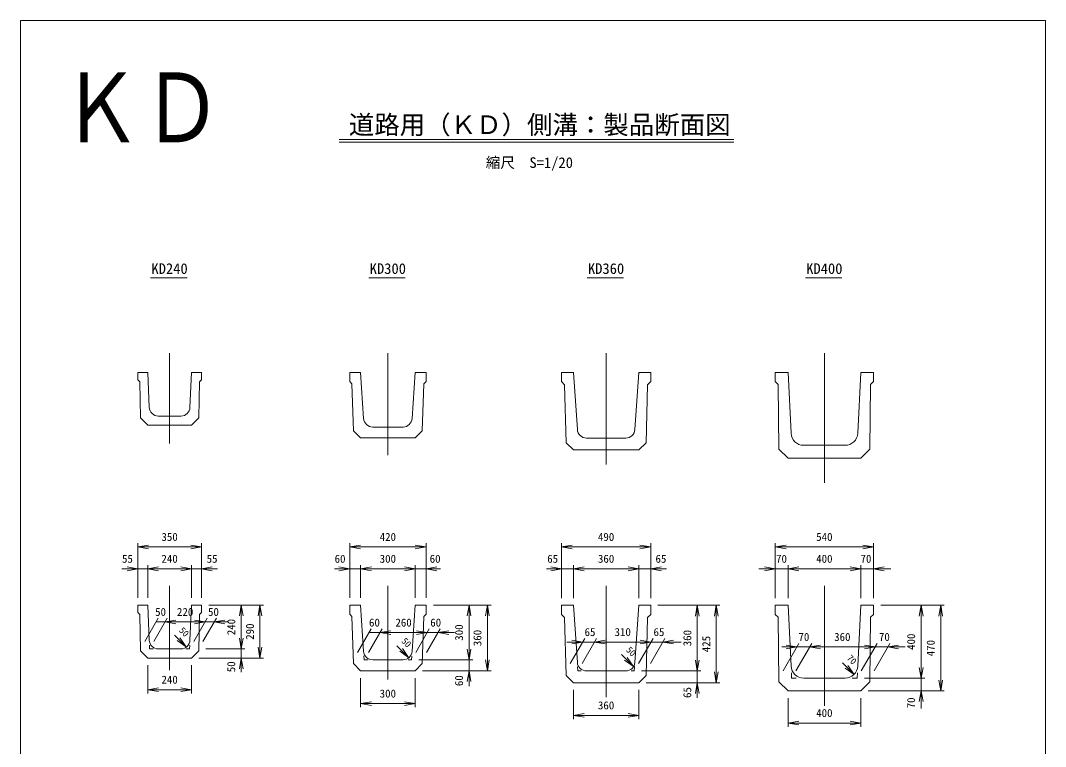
# Model space of a CAD drawing. Units: millimetres, scale not verified. Extents: x 5207 to 17060, y 2604 to 17332.
# Drawn here: x 5207 to 10842, y 6592 to 10580 of the extents above; entities that cross this region are included whole.
import ezdxf
from ezdxf.enums import TextEntityAlignment as Align

# ---------------------------------------------------------------- set-up
doc = ezdxf.new("R2010")
doc.units = ezdxf.units.MM
doc.header["$LTSCALE"] = 20
doc.layers.add('0_2', color=4, linetype='Continuous', lineweight=18)
doc.styles.add('ＭＳ ゴシック-5.0-0.0', font='')
doc.styles.get('ＭＳ ゴシック-5.0-0.0').set_extended_font_data('ＭＳ ゴシック-5.0-0.0')

msp = doc.modelspace()

# ---------------------------------------------------------------- linework, layer by layer
at = {"layer": '0_2'}
for p, q in [((5206.87, 10580.19), (10842.43, 10580.19)), ((5206.87, 2603.7), (5206.87, 10580.19)), ((10842.43, 10580.19), (10842.43, 2603.7)), ((6959.62, 9926.6), (9128.44, 9926.6)), ((6959.62, 9912.6), (9128.44, 9912.6)), ((5922.08, 9165.78), (6122.52, 9165.78)), ((7122.08, 9165.78), (7322.52, 9165.78)), ((8322.08, 9165.78), (8522.52, 9165.78)), ((9522.08, 9165.78), (9722.52, 9165.78)), ((6026.7, 8753.48), (6026.7, 8256.28)), ((7226.7, 8753.48), (7226.7, 8192.54)), ((8426.7, 8753.48), (8426.7, 8141.55)), ((9626.7, 8753.48), (9626.7, 8039.56)), ((5906.7, 8646.97), (5851.7, 8646.97)), ((5851.7, 8646.97), (5851.7, 8606.97)), ((5914.7, 8454.89), (5906.7, 8646.97)), ((6138.69, 8454.89), (6146.7, 8646.97)), ((6146.7, 8646.97), (6201.7, 8646.97)), ((6201.7, 8646.97), (6201.7, 8606.97)), ((7016.7, 8646.97), (7076.7, 8646.97)), ((7016.7, 8646.97), (7016.7, 8596.97)), ((7093.59, 8393.64), (7076.7, 8646.97)), ((7359.81, 8393.64), (7376.7, 8646.97)), ((7436.7, 8646.97), (7376.7, 8646.97)), ((7436.7, 8646.97), (7436.7, 8596.97)), ((8246.7, 8646.39), (8181.7, 8646.39)), ((8181.7, 8646.39), (8181.7, 8596.39)), ((8268.47, 8332.93), (8246.7, 8646.39)), ((8584.93, 8332.93), (8606.7, 8646.39)), ((8606.7, 8646.39), (8671.7, 8646.39)), ((8671.7, 8646.39), (8671.7, 8596.39)), ((9426.7, 8646.39), (9356.7, 8646.39)), ((9356.7, 8646.39), (9356.7, 8596.39)), ((9443.37, 8312.9), (9426.7, 8646.39)), ((9810.02, 8312.9), (9826.7, 8646.39)), ((9826.7, 8646.39), (9896.7, 8646.39)), ((9896.7, 8646.39), (9896.7, 8596.39)), ((5851.7, 8606.97), (5862.76, 8595.9)), ((5862.76, 8595.9), (5866.91, 8396.75)), ((6190.63, 8595.9), (6186.48, 8396.75)), ((6201.7, 8606.97), (6190.63, 8595.9)), ((7016.7, 8596.97), (7028.8, 8584.86)), ((7028.8, 8584.86), (7037.57, 8326.1)), ((7424.59, 8584.86), (7415.83, 8326.1)), ((7436.7, 8596.97), (7424.59, 8584.86)), ((8181.7, 8596.39), (8198.55, 8579.54)), ((8198.55, 8579.54), (8207.41, 8260.68)), ((8654.84, 8579.54), (8645.98, 8260.68)), ((8671.7, 8596.39), (8654.84, 8579.54)), ((9356.7, 8596.39), (9372.52, 8580.57)), ((9372.52, 8580.57), (9376.95, 8226.14)), ((9880.87, 8580.57), (9876.44, 8226.14)), ((9896.7, 8596.39), (9880.87, 8580.57)), ((5964.66, 8406.97), (6088.74, 8406.97)), ((5906.7, 8356.97), (5866.91, 8396.75)), ((5906.7, 8356.97), (6146.7, 8356.97)), ((6146.7, 8356.97), (6186.48, 8396.75)), ((7143.47, 8346.97), (7309.92, 8346.97)), ((7076.7, 8286.97), (7037.57, 8326.1)), ((7076.7, 8286.97), (7376.7, 8286.97)), ((7376.7, 8286.97), (7415.83, 8326.1)), ((8318.35, 8286.39), (8535.05, 8286.39)), ((8246.7, 8221.39), (8207.41, 8260.68)), ((8606.7, 8221.39), (8645.98, 8260.68)), ((9513.28, 8246.39), (9626.7, 8246.39)), ((9740.11, 8246.39), (9626.7, 8246.39)), ((8246.7, 8221.39), (8606.7, 8221.39)), ((9426.7, 8176.39), (9376.95, 8226.14)), ((9626.7, 8176.39), (9426.7, 8176.39)), ((9626.7, 8176.39), (9826.7, 8176.39)), ((9826.7, 8176.39), (9876.44, 8226.14)), ((5851.7, 7408), (5851.7, 7708)), ((5851.7, 7688), (5910.79, 7698.42)), ((5851.7, 7688), (5910.79, 7677.58)), ((5851.7, 7688), (6201.7, 7688)), ((6201.7, 7688), (6142.61, 7698.42)), ((6201.7, 7688), (6142.61, 7677.58)), ((6201.7, 7408), (6201.7, 7708)), ((7016.7, 7408), (7016.7, 7708)), ((7016.7, 7688), (7075.79, 7698.42)), ((7016.7, 7688), (7075.79, 7677.58)), ((7016.7, 7688), (7436.7, 7688)), ((7436.7, 7688), (7377.61, 7698.42)), ((7436.7, 7688), (7377.61, 7677.58)), ((7436.7, 7408), (7436.7, 7708)), ((8181.7, 7407.43), (8181.7, 7708)), ((8181.7, 7688), (8240.79, 7698.42)), ((8181.7, 7688), (8240.79, 7677.58)), ((8671.7, 7688), (8181.7, 7688)), ((8671.7, 7688), (8612.61, 7698.42)), ((8671.7, 7688), (8612.61, 7677.58)), ((8671.7, 7407.43), (8671.7, 7708)), ((9356.7, 7407.43), (9356.7, 7708)), ((9356.7, 7688), (9415.79, 7698.42)), ((9356.7, 7688), (9415.79, 7677.58)), ((9356.7, 7688), (9896.7, 7688)), ((9896.7, 7688), (9837.61, 7698.42)), ((9896.7, 7688), (9837.61, 7677.58)), ((9896.7, 7407.43), (9896.7, 7708)), ((5851.7, 7568), (5764.87, 7568)), ((5851.7, 7568), (5792.61, 7578.42)), ((5851.7, 7568), (5792.61, 7557.58)), ((5851.7, 7568), (5906.7, 7568)), ((5906.7, 7408), (5906.7, 7588)), ((5906.7, 7568), (5965.79, 7578.42)), ((5906.7, 7568), (5965.79, 7557.58)), ((5906.7, 7568), (6146.7, 7568)), ((6146.7, 7568), (6087.61, 7578.42)), ((6146.7, 7568), (6087.61, 7557.58)), ((6146.7, 7408), (6146.7, 7588)), ((6201.7, 7568), (6146.7, 7568)), ((6201.7, 7568), (6260.79, 7578.42)), ((6201.7, 7568), (6290.31, 7568)), ((6201.7, 7568), (6260.79, 7557.58)), ((7016.7, 7568), (6933.9, 7568)), ((7016.7, 7568), (6957.61, 7578.42)), ((7016.7, 7568), (6957.61, 7557.58)), ((7016.7, 7568), (7076.7, 7568)), ((7076.7, 7408), (7076.7, 7588)), ((7076.7, 7568), (7135.79, 7578.42)), ((7076.7, 7568), (7135.79, 7557.58)), ((7076.7, 7568), (7376.7, 7568)), ((7376.7, 7568), (7317.61, 7578.42)), ((7376.7, 7568), (7317.61, 7557.58)), ((7376.7, 7408), (7376.7, 7588)), ((7436.7, 7568), (7376.7, 7568)), ((7436.7, 7568), (7495.79, 7578.42)), ((7436.7, 7568), (7516.57, 7568)), ((7436.7, 7568), (7495.79, 7557.58)), ((8181.7, 7568), (8099.6, 7568)), ((8181.7, 7568), (8102.93, 7568)), ((8181.7, 7568), (8122.61, 7578.42)), ((8181.7, 7568), (8122.61, 7578.42)), ((8181.7, 7568), (8122.61, 7557.58)), ((8181.7, 7568), (8122.61, 7557.58)), ((8246.7, 7568), (8181.7, 7568)), ((8246.7, 7407.43), (8246.7, 7588)), ((8246.7, 7568), (8305.79, 7578.42)), ((8246.7, 7568), (8305.79, 7557.58)), ((8606.7, 7568), (8246.7, 7568)), ((8606.7, 7568), (8547.61, 7578.42)), ((8606.7, 7568), (8547.61, 7557.58)), ((8606.7, 7407.43), (8606.7, 7588)), ((8671.7, 7568), (8606.7, 7568)), ((8671.7, 7568), (8730.79, 7578.42)), ((8671.7, 7568), (8730.79, 7578.42)), ((8671.7, 7568), (8730.79, 7578.42)), ((8671.7, 7568), (8756.65, 7568)), ((8671.7, 7568), (8730.79, 7557.58)), ((8671.7, 7568), (8674.52, 7568)), ((8671.7, 7568), (8730.79, 7557.58)), ((8671.7, 7568), (8758.09, 7568)), ((8671.7, 7568), (8730.79, 7557.58)), ((9356.7, 7568), (9266.25, 7568)), ((9356.7, 7568), (9297.61, 7578.42)), ((9356.7, 7568), (9297.61, 7557.58)), ((9356.7, 7568), (9426.7, 7568)), ((9426.7, 7407.43), (9426.7, 7588)), ((9426.7, 7568), (9485.79, 7578.42)), ((9426.7, 7568), (9485.79, 7557.58)), ((9426.7, 7568), (9826.7, 7568)), ((9826.7, 7568), (9767.61, 7578.42)), ((9826.7, 7568), (9767.61, 7578.42)), ((9826.7, 7568), (9767.61, 7557.58)), ((9826.7, 7568), (9767.61, 7557.58)), ((9826.7, 7568), (9825.39, 7568)), ((9826.7, 7407.43), (9826.7, 7588)), ((9896.7, 7568), (9826.7, 7568)), ((9896.7, 7568), (9955.79, 7578.42)), ((9896.7, 7568), (9992.8, 7568)), ((9896.7, 7568), (9955.79, 7557.58)), ((6026.7, 7010.3), (6026.7, 7474.51)), ((7226.7, 6959.37), (7226.7, 7474.51)), ((8426.7, 7474.51), (8426.7, 6862.59)), ((9626.7, 6816.12), (9626.7, 7474.51)), ((5906.7, 7368), (5851.7, 7368)), ((5851.7, 7368), (5851.7, 7328)), ((5851.7, 7328), (5862.76, 7316.94)), ((5914.7, 7175.92), (5906.7, 7368)), ((6138.69, 7175.92), (6146.7, 7368)), ((6146.7, 7368), (6201.7, 7368)), ((6201.7, 7328), (6190.63, 7316.94)), ((6201.7, 7368), (6201.7, 7328)), ((6241.7, 7368), (6543.55, 7368)), ((6420.54, 7368), (6410.12, 7308.92)), ((6420.54, 7368), (6430.96, 7308.92)), ((6420.54, 7368), (6420.54, 7128)), ((6523.55, 7368), (6513.13, 7308.92)), ((6523.55, 7368), (6533.97, 7308.92)), ((6523.55, 7078), (6523.55, 7368)), ((7016.7, 7368), (7076.7, 7368)), ((7016.7, 7368), (7016.7, 7318)), ((7093.59, 7114.68), (7076.7, 7368)), ((7359.81, 7114.68), (7376.7, 7368)), ((7436.7, 7368), (7376.7, 7368)), ((7436.7, 7368), (7436.7, 7318)), ((7476.7, 7368), (7794.08, 7368)), ((7672.99, 7368), (7662.58, 7308.92)), ((7672.99, 7368), (7683.41, 7308.92)), ((7672.99, 7368), (7672.99, 7068)), ((7774.08, 7368), (7763.66, 7308.92)), ((7774.08, 7368), (7784.5, 7308.92)), ((7774.08, 7368), (7774.08, 7008)), ((8246.7, 7367.43), (8181.7, 7367.43)), ((8181.7, 7367.43), (8181.7, 7317.43)), ((8268.47, 7053.97), (8246.7, 7367.43)), ((8584.93, 7053.97), (8606.7, 7367.43)), ((8606.7, 7367.43), (8671.7, 7367.43)), ((8671.7, 7367.43), (8671.7, 7317.43)), ((8711.7, 7367.43), (9052.34, 7367.43)), ((8928.1, 7367.43), (8917.68, 7308.34)), ((8928.1, 7367.43), (8938.52, 7308.34)), ((8928.1, 7367.43), (8928.1, 7007.43)), ((9032.34, 7367.43), (9021.92, 7308.34)), ((9032.34, 7367.43), (9042.76, 7308.34)), ((9032.34, 7367.43), (9032.34, 6942.43)), ((9426.7, 7367.43), (9356.7, 7367.43)), ((9356.7, 7367.43), (9356.7, 7317.43)), ((9443.37, 7033.93), (9426.7, 7367.43)), ((9810.02, 7033.93), (9826.7, 7367.43)), ((9826.7, 7367.43), (9896.7, 7367.43)), ((9896.7, 7367.43), (9896.7, 7317.43)), ((9936.7, 7367.43), (10286.06, 7367.43)), ((10158.66, 7367.43), (10148.24, 7308.34)), ((10158.66, 7367.43), (10169.08, 7308.34)), ((10158.66, 7367.43), (10158.66, 6967.43)), ((10266.06, 7367.43), (10255.64, 7308.34)), ((10266.06, 7367.43), (10276.48, 7308.34)), ((10266.06, 7367.43), (10266.06, 6897.43)), ((5862.76, 7316.94), (5866.91, 7117.79)), ((5889.79, 7168), (5963.67, 7295.97)), ((5939.79, 7168), (6013.67, 7295.97)), ((5952.13, 7275.97), (6002.13, 7275.97)), ((6002.13, 7275.97), (6061.22, 7286.39)), ((6002.13, 7275.97), (6061.22, 7265.55)), ((6222.13, 7275.97), (6002.13, 7275.97)), ((6159.79, 7168), (6233.67, 7295.97)), ((6222.13, 7275.97), (6163.04, 7286.39)), ((6222.13, 7275.97), (6163.04, 7265.55)), ((6190.63, 7316.94), (6186.48, 7117.79)), ((6209.79, 7168), (6283.67, 7295.97)), ((6222.13, 7275.97), (6272.13, 7275.97)), ((6272.13, 7275.97), (6331.22, 7286.39)), ((6272.13, 7275.97), (6331.22, 7286.39)), ((6272.13, 7275.97), (6351.35, 7275.97)), ((6272.13, 7275.97), (6331.22, 7265.55)), ((6272.13, 7275.97), (6297.94, 7275.97)), ((6272.13, 7275.97), (6331.22, 7265.55)), ((7016.7, 7318), (7028.8, 7305.9)), ((7028.8, 7305.9), (7037.57, 7047.13)), ((7424.59, 7305.9), (7415.83, 7047.13)), ((7436.7, 7318), (7424.59, 7305.9)), ((8181.7, 7317.43), (8198.55, 7300.57)), ((8198.55, 7300.57), (8207.41, 6981.72)), ((8654.84, 7300.57), (8645.98, 6981.72)), ((8671.7, 7317.43), (8654.84, 7300.57)), ((9356.7, 7317.43), (9372.52, 7301.61)), ((9372.52, 7301.61), (9376.95, 6947.18)), ((9880.87, 7301.61), (9876.44, 6947.18)), ((9896.7, 7317.43), (9880.87, 7301.61)), ((7059.95, 7108), (7134.74, 7237.53)), ((7119.79, 7108), (7194.57, 7237.53)), ((7123.19, 7217.53), (7183.03, 7217.53)), ((7183.03, 7217.53), (7242.12, 7227.95)), ((7183.03, 7217.53), (7242.12, 7207.11)), ((7443.03, 7217.53), (7183.03, 7217.53)), ((7379.79, 7108), (7454.57, 7237.53)), ((7443.03, 7217.53), (7383.94, 7227.95)), ((7443.03, 7217.53), (7383.94, 7207.11)), ((7439.63, 7108), (7514.41, 7237.53)), ((7443.03, 7217.53), (7502.86, 7217.53)), ((7502.86, 7217.53), (7561.95, 7227.95)), ((7502.86, 7217.53), (7561.95, 7227.95)), ((7502.86, 7217.53), (7592.43, 7217.53)), ((7502.86, 7217.53), (7561.95, 7207.11)), ((7502.86, 7217.53), (7519.77, 7217.53)), ((7502.86, 7217.53), (7561.95, 7207.11)), ((6068.65, 7189.44), (6053.99, 7204.1)), ((6068.65, 7189.44), (6118.15, 7139.94)), ((6118.15, 7139.94), (6069, 7174.35)), ((6118.15, 7139.94), (6083.74, 7189.09)), ((6420.54, 7128), (6410.12, 7187.09)), ((6420.54, 7128), (6430.96, 7187.09)), ((8297.91, 7165.41), (8210.17, 7165.41)), ((8229.79, 7047.43), (8309.45, 7185.41)), ((8297.91, 7165.41), (8238.82, 7175.83)), ((8297.91, 7165.41), (8238.82, 7154.99)), ((8294.79, 7047.43), (8374.45, 7185.41)), ((8297.91, 7165.41), (8362.91, 7165.41)), ((8362.91, 7165.41), (8421.99, 7175.83)), ((8362.91, 7165.41), (8421.99, 7175.83)), ((8362.91, 7165.41), (8368.09, 7165.41)), ((8362.91, 7165.41), (8421.99, 7154.99)), ((8362.91, 7165.41), (8421.99, 7154.99)), ((8672.91, 7165.41), (8362.91, 7165.41)), ((8604.79, 7047.43), (8684.45, 7185.41)), ((8672.91, 7165.41), (8613.82, 7175.83)), ((8672.91, 7165.41), (8613.82, 7154.99)), ((8669.79, 7047.43), (8749.45, 7185.41)), ((8737.91, 7165.41), (8672.91, 7165.41)), ((8737.91, 7165.41), (8796.99, 7175.83)), ((8737.91, 7165.41), (8796.99, 7175.83)), ((8737.91, 7165.41), (8838.78, 7165.41)), ((8737.91, 7165.41), (8796.99, 7154.99)), ((8737.91, 7165.41), (8747.17, 7165.41)), ((8737.91, 7165.41), (8796.99, 7154.99)), ((9399.79, 7007.43), (9487.04, 7158.56)), ((9469.79, 7007.43), (9557.04, 7158.56)), ((9829.79, 7007.43), (9917.04, 7158.56)), ((9899.79, 7007.43), (9987.04, 7158.56)), ((5906.7, 7078), (5866.91, 7117.79)), ((5916.7, 7128), (5915.84, 7148.63)), ((5916.7, 7128), (5937.85, 7128)), ((5964.66, 7128), (6088.74, 7128)), ((6115.26, 7128), (6136.7, 7128)), ((6136.7, 7128), (6137.59, 7149.35)), ((6146.7, 7078), (6186.48, 7117.79)), ((6226.7, 7128), (6440.54, 7128)), ((6420.54, 7078), (6420.54, 7128)), ((6523.55, 7078), (6513.13, 7137.09)), ((6523.55, 7078), (6533.97, 7137.09)), ((7291.32, 7131), (7276.65, 7145.66)), ((7291.32, 7131), (7340.81, 7081.5)), ((7340.81, 7081.5), (7291.66, 7115.91)), ((7340.81, 7081.5), (7306.4, 7130.65)), ((7672.99, 7068), (7662.58, 7127.09)), ((7672.99, 7068), (7683.41, 7127.09)), ((9475.5, 7138.56), (9392.61, 7138.56)), ((9475.5, 7138.56), (9416.41, 7148.98)), ((9475.5, 7138.56), (9416.41, 7128.14)), ((9475.5, 7138.56), (9545.5, 7138.56)), ((9545.5, 7138.56), (9604.59, 7148.98)), ((9545.5, 7138.56), (9604.59, 7128.14)), ((9545.5, 7138.56), (9905.5, 7138.56)), ((9905.5, 7138.56), (9846.41, 7148.98)), ((9905.5, 7138.56), (9846.41, 7128.14)), ((9975.5, 7138.56), (9905.5, 7138.56)), ((9975.5, 7138.56), (10034.59, 7148.98)), ((9975.5, 7138.56), (10034.59, 7148.98)), ((9975.5, 7138.56), (10071.77, 7138.56)), ((9975.5, 7138.56), (10034.59, 7128.14)), ((9975.5, 7138.56), (9986.48, 7138.56)), ((9975.5, 7138.56), (10034.59, 7128.14)), ((5906.7, 7078), (6146.7, 7078)), ((6186.7, 7078), (6543.55, 7078)), ((6420.54, 7078), (6410.12, 7018.92)), ((6420.54, 7078), (6420.54, 6999.74)), ((6420.54, 7078), (6430.96, 7018.92)), ((7076.7, 7008), (7037.57, 7047.13)), ((7096.7, 7068), (7095.19, 7090.61)), ((7096.7, 7068), (7118.35, 7068)), ((7143.47, 7068), (7309.92, 7068)), ((7337.81, 7068), (7356.7, 7068)), ((7356.7, 7068), (7357.99, 7087.4)), ((7376.7, 7008), (7415.83, 7047.13)), ((7396.7, 7068), (7692.99, 7068)), ((7672.99, 7008), (7672.99, 7068)), ((7774.08, 7008), (7763.66, 7067.09)), ((7774.08, 7008), (7784.5, 7067.09)), ((8526.62, 7082.03), (8511.95, 7096.7)), ((8526.62, 7082.03), (8576.11, 7032.53)), ((8576.11, 7032.53), (8526.96, 7066.95)), ((8576.11, 7032.53), (8541.7, 7081.68)), ((8928.1, 7007.43), (8917.68, 7066.52)), ((8928.1, 7007.43), (8938.52, 7066.52)), ((9740.11, 7037.43), (9725.44, 7052.1)), ((5906.7, 6883.84), (5906.7, 7038)), ((6146.7, 6883.84), (6146.7, 7038)), ((7076.7, 7008), (7376.7, 7008)), ((7416.7, 7008), (7794.08, 7008)), ((7672.99, 7008), (7662.58, 6948.92)), ((7672.99, 7008), (7672.99, 6923.44)), ((7672.99, 7008), (7683.41, 6948.92)), ((8271.7, 7007.43), (8270.18, 7029.28)), ((8271.7, 7007.43), (8288.86, 7007.43)), ((8318.35, 7007.43), (8535.05, 7007.43)), ((8564.15, 7007.43), (8581.7, 7007.43)), ((8581.7, 7007.43), (8583.31, 7030.67)), ((8621.7, 7007.43), (8948.1, 7007.43)), ((8928.1, 7007.43), (8928.1, 6942.43)), ((9032.34, 6942.43), (9021.92, 7001.52)), ((9032.34, 6942.43), (9042.76, 7001.52)), ((9446.7, 6967.43), (9445.2, 6997.27)), ((9740.11, 7037.43), (9789.61, 6987.93)), ((9789.61, 6987.93), (9740.46, 7022.35)), ((9789.61, 6987.93), (9755.19, 7037.08)), ((9806.7, 6967.43), (9808.18, 6997.06)), ((10158.66, 6967.43), (10148.24, 7026.52)), ((10158.66, 6967.43), (10169.08, 7026.52)), ((7076.7, 6807.54), (7076.7, 6968)), ((7376.7, 6807.54), (7376.7, 6968)), ((8246.7, 6942.43), (8207.41, 6981.72)), ((8246.7, 6942.43), (8606.7, 6942.43)), ((8606.7, 6942.43), (8645.98, 6981.72)), ((8646.7, 6942.43), (9052.34, 6942.43)), ((8928.1, 6942.43), (8917.68, 6883.34)), ((8928.1, 6942.43), (8928.1, 6858.58)), ((8928.1, 6942.43), (8938.52, 6883.34)), ((9426.7, 6897.43), (9376.95, 6947.18)), ((9446.7, 6967.43), (9470.88, 6967.43)), ((9513.28, 6967.43), (9626.7, 6967.43)), ((9740.11, 6967.43), (9626.7, 6967.43)), ((9779.82, 6967.43), (9806.7, 6967.43)), ((9826.7, 6897.43), (9876.44, 6947.18)), ((9846.7, 6967.43), (10178.66, 6967.43)), ((10158.66, 6897.43), (10158.66, 6967.43)), ((10266.06, 6897.43), (10255.64, 6956.52)), ((10266.06, 6897.43), (10276.48, 6956.52)), ((5906.7, 6903.84), (5965.79, 6914.26)), ((5906.7, 6903.84), (5965.79, 6893.42)), ((5906.7, 6903.84), (6146.7, 6903.84)), ((6146.7, 6903.84), (6087.61, 6914.26)), ((6146.7, 6903.84), (6087.61, 6893.42)), ((8246.7, 6742.69), (8246.7, 6902.43)), ((8606.7, 6742.69), (8606.7, 6902.43)), ((9626.7, 6897.43), (9426.7, 6897.43)), ((9626.7, 6897.43), (9826.7, 6897.43)), ((9866.7, 6897.43), (10286.06, 6897.43)), ((10158.66, 6897.43), (10148.24, 6838.34)), ((10158.66, 6897.43), (10158.66, 6801.36)), ((10158.66, 6897.43), (10169.08, 6838.34)), ((7076.7, 6827.54), (7135.79, 6837.96)), ((7076.7, 6827.54), (7135.79, 6817.12)), ((7076.7, 6827.54), (7376.7, 6827.54)), ((7376.7, 6827.54), (7317.61, 6837.96)), ((7376.7, 6827.54), (7317.61, 6817.12)), ((9426.7, 6700.72), (9426.7, 6857.43)), ((9826.7, 6700.72), (9826.7, 6857.43)), ((8246.7, 6762.69), (8305.79, 6773.1)), ((8246.7, 6762.69), (8305.79, 6752.27)), ((8246.7, 6762.69), (8606.7, 6762.69)), ((8606.7, 6762.69), (8547.61, 6773.1)), ((8606.7, 6762.69), (8547.61, 6752.27)), ((9426.7, 6720.72), (9485.79, 6731.14)), ((9426.7, 6720.72), (9485.79, 6710.3)), ((9426.7, 6720.72), (9826.7, 6720.72)), ((9826.7, 6720.72), (9767.61, 6731.14)), ((9826.7, 6720.72), (9767.61, 6710.3))]:
    msp.add_line(p, q, dxfattribs=at)
for centre, radius, start, end in [((5964.66, 8456.97), 50, 182.38594, 270), ((6088.74, 8456.97), 50, 270, 357.61406), ((7143.47, 8396.97), 50, 183.81407, 270), ((7309.92, 8396.97), 50, 270, 356.18593), ((8318.35, 8336.39), 50, 183.9725, 270), ((8535.05, 8336.39), 50, 270, 356.0275), ((9513.28, 8316.39), 70, 182.86241, 270), ((9740.11, 8316.39), 70, 270, 357.13759), ((5964.66, 7178), 50, 182.38594, 270), ((6088.74, 7178), 50, 270, 357.61406), ((7143.47, 7118), 50, 183.81407, 270), ((7309.92, 7118), 50, 270, 356.18593), ((8318.35, 7057.43), 50, 183.9725, 270), ((8535.05, 7057.43), 50, 270, 356.0275), ((9513.28, 7037.43), 70, 182.86241, 270), ((9740.11, 7037.43), 70, 270, 357.13759)]:
    msp.add_arc(centre, radius, start, end, dxfattribs=at)

# ---------------------------------------------------------------- texts
at = {"layer": '0_2', "color": 7, "style": 'ＭＳ ゴシック-5.0-0.0', "width": 0.85}
msp.add_text('ＫＤ', height=383.4, dxfattribs=at).set_placement((5427.58, 9796.12), align=Align.BOTTOM_LEFT)
at = {"layer": '0_2', "color": 7, "style": 'ＭＳ ゴシック-5.0-0.0'}
for s, height, p in [('道路用（ＫＤ）側溝：製品断面図', 102.6, (7012.03, 9925.47)), ('縮尺\u3000S=1/20', 58.65, (7764.98, 9752.5)), ('KD240', 58.65, (5926.7, 9170.36)), ('KD300', 58.65, (7126.7, 9170.36)), ('KD360', 58.65, (8326.7, 9170.36)), ('KD400', 58.65, (9526.7, 9170.36)), ('350', 43.99, (5981.7, 7708)), ('420', 43.99, (7181.7, 7708)), ('490', 43.99, (8381.7, 7708)), ('540', 43.99, (9581.7, 7708)), ('55', 43.99, (5764.87, 7588)), ('240', 43.99, (5981.7, 7588)), ('55', 43.99, (6230.31, 7588)), ('60', 43.99, (6933.9, 7588)), ('300', 43.99, (7181.7, 7588)), ('60', 43.99, (7456.57, 7588)), ('65', 43.99, (8102.93, 7588)), ('360', 43.99, (8381.7, 7588)), ('65', 43.99, (8698.09, 7588)), ('70', 43.99, (9361.02, 7588)), ('400', 43.99, (9581.7, 7588)), ('70', 43.99, (9825.39, 7588)), ('50', 43.99, (5947.13, 7295.97)), ('220', 43.99, (6067.13, 7295.97)), ('50', 43.99, (6237.94, 7295.97)), ('60', 43.99, (7123.11, 7237.53)), ('260', 43.99, (7268.03, 7237.53)), ('60', 43.99, (7459.77, 7237.53)), ('65', 43.99, (8308.09, 7185.41)), ('310', 43.99, (8472.91, 7185.41)), ('65', 43.99, (8687.17, 7185.41)), ('70', 43.99, (9484.22, 7158.56)), ('360', 43.99, (9680.5, 7158.56)), ('70', 43.99, (9926.48, 7158.56)), ('240', 43.99, (5981.7, 6923.84)), ('300', 43.99, (7181.7, 6847.54)), ('360', 43.99, (8381.7, 6782.69)), ('400', 43.99, (9581.7, 6740.72))]:
    msp.add_text(s, height=height, dxfattribs=at).set_placement(p, align=Align.BOTTOM_LEFT)
for s, height, rotation, p in [('240', 43.99, 90, (6400.54, 7203)), ('50', 36.66, 315, (6068.13, 7218.25)), ('290', 43.99, 90, (6503.55, 7178)), ('300', 43.99, 90, (7652.99, 7173)), ('360', 43.99, 90, (7754.08, 7143)), ('360', 43.99, 90, (8908.1, 7142.43)), ('50', 36.66, 315, (7290.79, 7159.81)), ('425', 43.99, 90, (9012.34, 7109.93)), ('400', 43.99, 90, (10138.66, 7122.43)), ('470', 43.99, 90, (10246.06, 7087.43)), ('50', 36.66, 315, (8526.09, 7110.84)), ('50', 43.99, 90, (6400.54, 6999.74)), ('70', 36.66, 315, (9739.58, 7066.24)), ('60', 43.99, 90, (7652.99, 6923.44)), ('65', 43.99, 90, (8908.1, 6858.58)), ('70', 43.99, 90, (10138.66, 6801.36))]:
    msp.add_text(s, height=height, rotation=rotation, dxfattribs=at).set_placement(p, align=Align.BOTTOM_LEFT)

doc.saveas('drawing.dxf')
